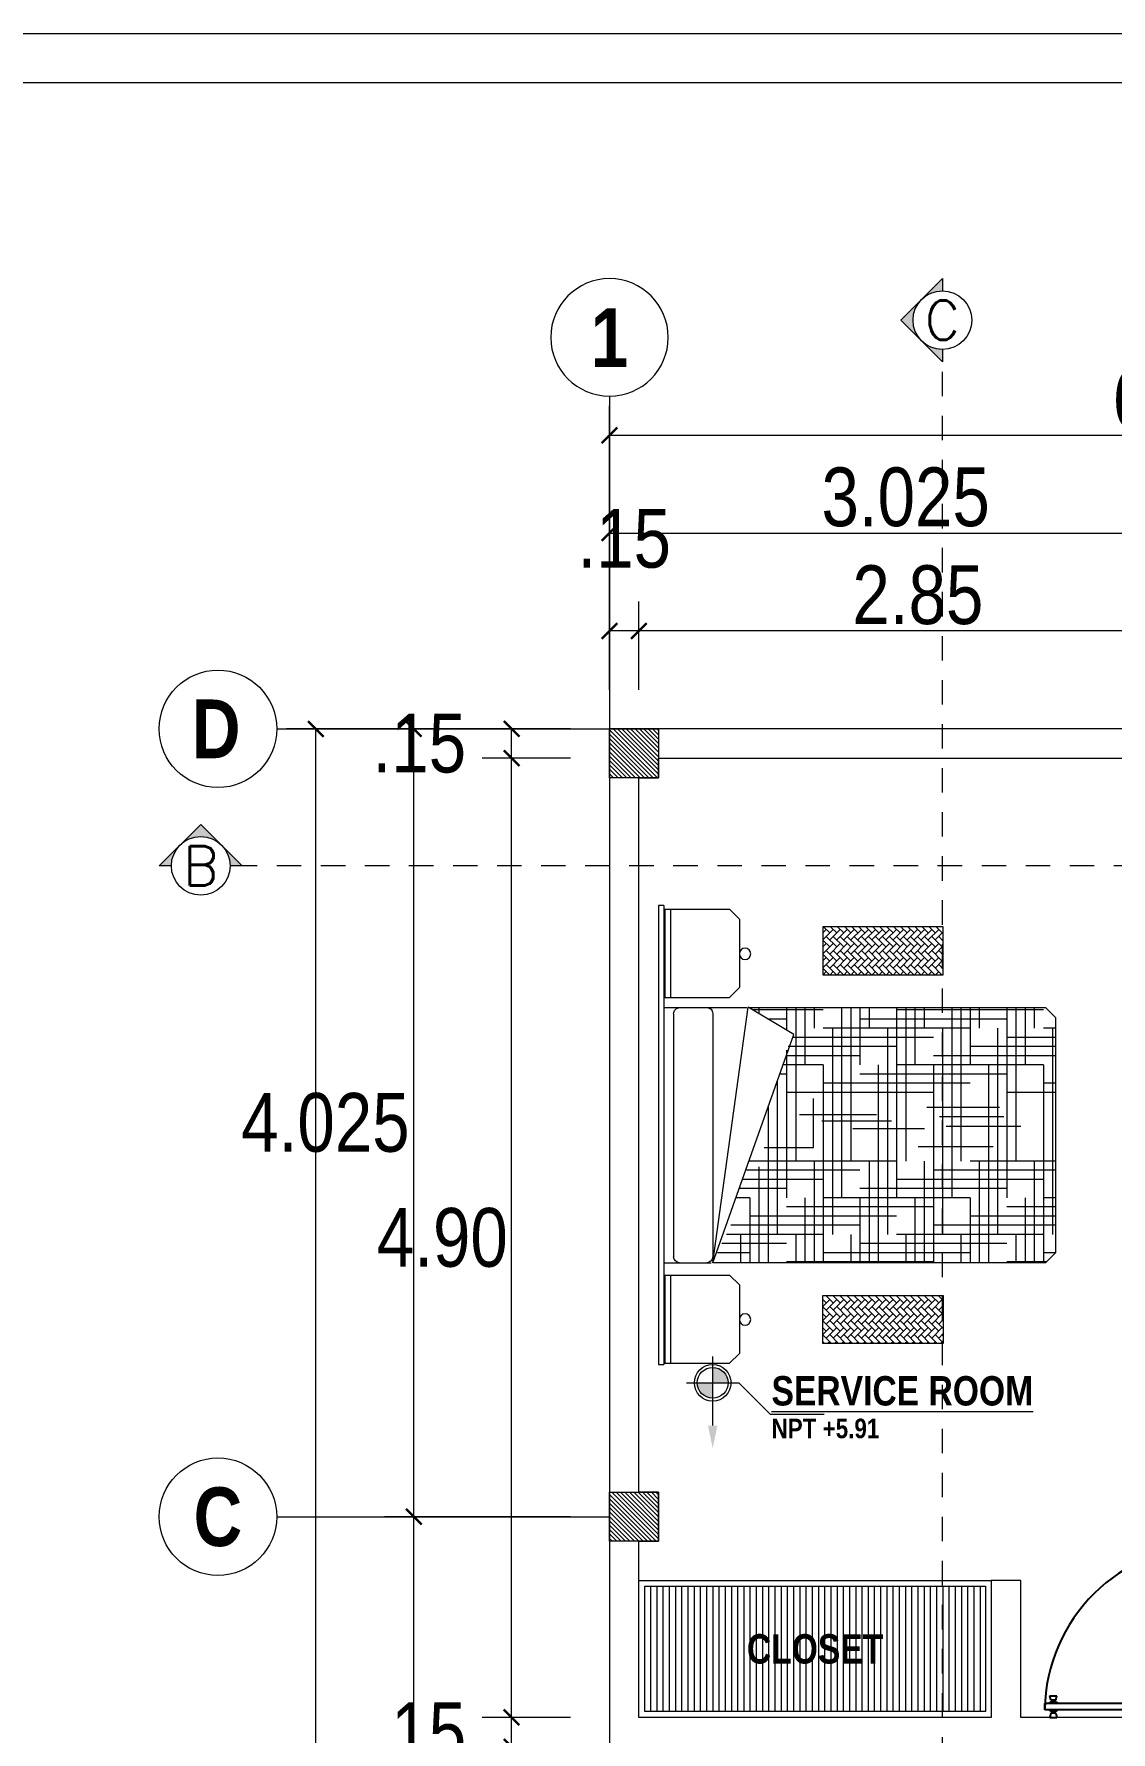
# Model space of a CAD drawing. Header units: millimetres. Extents: x 68 to 194, y 47 to 103.
# Drawn here: x 92.41 to 97.91, y 93.98 to 102.66 of the extents above; entities that cross this region are included whole.
import ezdxf
from ezdxf.enums import TextEntityAlignment as Align

# ---------------------------------------------------------------- set-up
doc = ezdxf.new("R2010")
doc.units = ezdxf.units.MM
doc.linetypes.add('DASHED2', pattern=[0.375, 0.25, -0.125])
for name, color, linetype, lineweight in [('A_Bloques', 56, 'Continuous', 15), ('A_Muro con Techo', 232, 'Continuous', 40), ('A_Texto', 43, 'Continuous', 9), ('E_Columna', 3, 'Continuous', 25), ('G_Cortes', 3, 'Continuous', 60), ('G_Ejes', 253, 'Continuous', 20), ('G_Sombreados', 8, 'Continuous', 9)]:
    doc.layers.add(name, color=color, linetype=linetype, lineweight=lineweight)
doc.layers.add('A_Puerta', color=32, linetype='Continuous')
doc.layers.add('G_Acotación', color=171, linetype='Continuous')
doc.styles.add('4MM', font='romans.shx', dxfattribs={"height": 0.2})
doc.styles.add('Acotacion', font='ARIALN.TTF')
doc.styles.add('AMBIENTES', font='ARIALNB.TTF', dxfattribs={"height": 0.15})
doc.styles.add('Arial Marron', font='ARIALN.TTF')
doc.styles.add('Cotas', font='ARIALNB.TTF', dxfattribs={"height": 0.1})
doc.styles.add('Eje', font='ARIALNB.TTF', dxfattribs={"height": 0.3})
doc.dimstyles.new('Lenin_50', dxfattribs={"dimtxt": 0.3, "dimasz": 0.08, "dimexe": 0.15, "dimexo": 0.2, "dimgap": 0.03, "dimtad": 2, "dimtih": 1, "dimtoh": 1, "dimlfac": -1, "dimzin": 4, "dimdsep": 46, "dimtxsty": 'Acotacion', "dimblk": 'ARCHTICK', "dimcen": 0.08, "dimclrd": 256, "dimclre": 256, "dimclrt": 4, "dimazin": 1, "dimtm": 1e-09, "dimtfac": 1, "dimtmove": 2, "dimatfit": 2, "dimfxl": 0, "dimtolj": 1, "dimlwd": 13, "dimlwe": 18, "dimarcsym": 0})
pattern_1 = [(135, (210.497988, 6.74542), (0.0112253202, 0.0112253202), [])]

# ---------------------------------------------------------------- blocks, each defined once
blk = doc.blocks.new('COBRE1_2')
h = blk.add_hatch()
h.set_pattern_fill('AR-HBONE', color=37, scale=0.00025, style=0)
h.set_pattern_definition([(45, (-1.600238, -0.118363), (1e-14, 0.03592102), [0.0762, -0.0254]), (135, (-1.582278, -0.100403), (1e-14, 0.03592102), [0.0762, -0.0254])])
h.paths.add_polyline_path([(-0.8188, -0.8395), (-1.0637, -0.8395), (-1.0637, -1.4547), (-0.8188, -1.4547)])
h = blk.add_hatch()
h.set_pattern_fill('AR-HBONE', color=37, scale=0.00025, style=0)
h.set_pattern_definition([(135, (1.601507, -0.118363), (-4e-18, 0.03592102), [0.0762, -0.0254]), (45, (1.583546, -0.100403), (-4e-18, 0.03592102), [0.0762, -0.0254])])
h.paths.add_polyline_path([(0.8201, -0.8395), (1.065, -0.8395), (1.065, -1.4547), (0.8201, -1.4547)])
for p, q in [((-1.1717, 0), (1.1717, 0)), ((-1.1717, -0.0273), (-1.1717, 0)), ((1.1717, 0), (1.1717, -0.0273)), ((-1.1717, -0.0273), (1.1717, -0.0273)), ((-1.153, -0.0331), (-0.703, -0.0331)), ((-1.153, -0.0331), (-1.153, -0.3631)), ((-1.153, -0.0608), (-0.703, -0.0608)), ((-0.703, -0.0331), (-0.703, -0.3631)), ((-0.6511, -0.0273), (-0.6511, -0.4505)), ((-0.6191, -0.0773), (0.6225, -0.0773)), ((0.6523, -0.0273), (0.6523, -0.2699)), ((0.7154, -0.0331), (0.7154, -0.3631)), ((0.7154, -0.0331), (1.1654, -0.0331)), ((0.7154, -0.0608), (1.1654, -0.0608)), ((1.1654, -0.0331), (1.1654, -0.3631)), ((-0.6511, -0.1093), (-0.6511, -0.2473)), ((0.6523, -0.1073), (0.6523, -0.2473)), ((0.6523, -0.2773), (-0.6527, -0.4586)), ((-0.6211, -0.2773), (0.6223, -0.2773)), ((0.6523, -0.2773), (-0.513, -0.6917)), ((0.6492, -0.2789), (0.6523, -0.2789)), ((0.6523, -1.9773), (0.6523, -0.2773)), ((-1.153, -0.3631), (-1.103, -0.4131)), ((-1.103, -0.4131), (-0.753, -0.4131)), ((-0.753, -0.4131), (-0.703, -0.3631)), ((0.7154, -0.3631), (0.7654, -0.4131)), ((0.7654, -0.4131), (1.1154, -0.4131)), ((1.1154, -0.4131), (1.1654, -0.3631)), ((-0.513, -0.6917), (-0.6527, -0.4586)), ((-0.6511, -0.4614), (-0.6511, -1.9773)), ((-0.6511, -0.4664), (-0.6481, -0.4664)), ((0.6484, -1.4039), (0.6484, -0.6539)), ((0.6484, -1.9812), (0.6484, -1.7789)), ((-0.6511, -1.9773), (-0.6011, -2.0273)), ((0.6023, -2.0273), (0.6523, -1.9773)), ((-0.6011, -2.0273), (0.6023, -2.0273)), ((-0.5456, -2.0132), (0.5078, -2.0132))]:
    blk.add_line(p, q)
at = {"color": 37}
for p, q in [((0.5078, -0.8414), (0.5078, -0.3468)), ((0.5547, -0.6539), (0.5547, -0.3243)), ((0.6016, -0.4664), (0.6016, -0.3017)), ((0.2266, -0.8414), (0.2266, -0.4287)), ((0.2734, -0.6539), (0.2734, -0.4121)), ((0.3203, -0.4664), (0.3203, -0.3954)), ((0.4609, -1.0289), (0.4609, -0.3694)), ((0.5078, -0.4195), (0.6523, -0.4195)), ((-0.6511, -0.5132), (-0.62, -0.5132)), ((-0.6393, -0.8414), (-0.6393, -0.4809)), ((0.1328, -1.2164), (0.1328, -0.4621)), ((0.1617, -0.5132), (0.6523, -0.5132)), ((0.1797, -1.0289), (0.1797, -0.4454)), ((0.3203, -0.4664), (0.6523, -0.4664)), ((0.4141, -1.2164), (0.4141, -0.4664)), ((-0.5924, -0.6539), (-0.5924, -0.5591)), ((-0.2747, -0.607), (0.5078, -0.607)), ((-0.1429, -0.5601), (0.6523, -0.5601)), ((0.0644, -0.5399), (0.0644, -0.7912)), ((-0.6511, -0.6539), (-0.5356, -0.6539)), ((-0.4987, -1.4039), (-0.4987, -0.6848)), ((-0.4518, -1.2164), (-0.4518, -0.6623)), ((-0.4343, -0.6539), (0.3203, -0.6539)), ((-0.4049, -1.0289), (-0.4049, -0.6533)), ((-0.3581, -0.8414), (-0.3581, -0.6366)), ((-0.3112, -0.6539), (-0.3112, -0.6199)), ((-0.2174, -1.4039), (-0.2174, -0.6539)), ((0.3672, -1.4039), (0.3672, -0.6539)), ((-0.6511, -0.7007), (0.1328, -0.7007)), ((-0.6511, -0.7476), (-0.3581, -0.7476)), ((-0.1049, -0.7202), (-0.1049, -1.1136)), ((0.3203, -0.7476), (0.6523, -0.7476)), ((0.5078, -0.7007), (0.6523, -0.7007)), ((-0.6511, -0.7945), (-0.5456, -0.7945)), ((-0.5456, -1.5914), (-0.5456, -0.8414)), ((-0.3581, -0.8414), (0.6523, -0.8414)), ((-0.2643, -1.5914), (-0.2643, -0.8414)), ((0.0644, -0.7912), (-0.1868, -0.7912)), ((-0.0721, -0.8349), (-0.0721, -1.19)), ((0.1328, -0.7945), (0.6523, -0.7945)), ((0.3203, -1.5914), (0.3203, -0.8414)), ((0.6016, -1.5914), (0.6016, -0.8414)), ((-0.6511, -0.9351), (0.3203, -0.9351)), ((-0.5456, -0.8882), (0.5078, -0.8882)), ((-0.6511, -0.982), (0.1328, -0.982)), ((-0.6511, -1.0289), (-0.3581, -1.0289)), ((-0.5924, -1.7789), (-0.5924, -1.0289)), ((-0.3112, -1.7789), (-0.3112, -1.0289)), ((-0.0339, -0.9934), (-0.0339, -1.3594)), ((0.2734, -1.7789), (0.2734, -1.0289)), ((0.3203, -1.0289), (0.6523, -1.0289)), ((0.5078, -0.982), (0.6523, -0.982)), ((0.5547, -1.7789), (0.5547, -1.0289)), ((-0.6511, -1.0757), (-0.5456, -1.0757)), ((-0.3581, -1.1226), (0.6523, -1.1226)), ((0.1328, -1.0757), (0.6523, -1.0757)), ((-0.5456, -1.1695), (0.5078, -1.1695)), ((-0.6511, -1.2164), (0.3203, -1.2164)), ((-0.6511, -1.2632), (0.1328, -1.2632)), ((-0.6393, -1.9664), (-0.6393, -1.2164)), ((-0.3581, -1.9664), (-0.3581, -1.2164)), ((0.2266, -1.9664), (0.2266, -1.2164)), ((0.5078, -1.9664), (0.5078, -1.2164)), ((0.5078, -1.2632), (0.6523, -1.2632)), ((-0.6511, -1.3101), (-0.3581, -1.3101)), ((-0.6511, -1.357), (-0.5456, -1.357)), ((-0.1431, -1.3703), (-0.1431, -1.7418)), ((0.0589, -1.3266), (0.0589, -1.709)), ((0.1328, -1.357), (0.6523, -1.357)), ((0.3203, -1.3101), (0.6523, -1.3101)), ((-0.5456, -1.4507), (0.5078, -1.4507)), ((-0.4049, -2.0273), (-0.4049, -1.4039)), ((-0.3581, -1.4039), (0.6523, -1.4039)), ((-0.094, -1.4359), (-0.094, -1.7637)), ((-0.0448, -1.4687), (-0.0448, -1.8511)), ((0.1797, -2.0273), (0.1797, -1.4039)), ((0.4609, -2.0273), (0.4609, -1.4039)), ((-0.6511, -1.4976), (0.3203, -1.4976)), ((-0.6511, -1.5445), (0.1328, -1.5445)), ((0.5078, -1.5445), (0.6523, -1.5445)), ((-0.6511, -1.5914), (-0.3581, -1.5914)), ((-0.6511, -1.6382), (-0.5456, -1.6382)), ((-0.4518, -2.0273), (-0.4518, -1.5914)), ((0.1328, -2.0273), (0.1328, -1.5914)), ((0.1328, -1.6382), (0.6523, -1.6382)), ((0.3203, -1.5914), (0.6523, -1.5914)), ((0.4141, -2.0273), (0.4141, -1.5914)), ((-0.5456, -1.732), (0.5078, -1.732)), ((-0.3581, -1.6851), (0.6523, -1.6851)), ((-0.6511, -1.7789), (0.3203, -1.7789)), ((-0.4987, -2.0273), (-0.4987, -1.7789)), ((-0.2174, -2.0273), (-0.2174, -1.7789)), ((0.3672, -2.0273), (0.3672, -1.7789)), ((-0.6511, -1.8257), (0.1328, -1.8257)), ((-0.6511, -1.8726), (-0.3581, -1.8726)), ((0.3203, -1.8726), (0.6523, -1.8726)), ((0.5078, -1.8257), (0.6523, -1.8257)), ((-0.6511, -1.9195), (-0.5456, -1.9195)), ((-0.5456, -2.0273), (-0.5456, -1.9664)), ((-0.3581, -1.9664), (0.6523, -1.9664)), ((-0.2643, -2.0273), (-0.2643, -1.9664)), ((0.1328, -1.9195), (0.6523, -1.9195)), ((0.3203, -2.0273), (0.3203, -1.9664)), ((0.6016, -2.0273), (0.6016, -1.9664))]:
    blk.add_line(p, q, dxfattribs=at)
for points in [[(-1.0637, -0.8395), (-0.8188, -0.8395), (-0.8188, -1.4547), (-1.0637, -1.4547)], [(1.065, -0.8395), (0.8201, -0.8395), (0.8201, -1.4547), (1.065, -1.4547)]]:
    blk.add_lwpolyline(points, close=True)
for centre in [(-0.9256, -0.4422), (0.9427, -0.4422)]:
    blk.add_circle(centre, 0.0292)
for centre, radius, start, end in [((-0.6191, -0.1093), 0.032, 89.99992, 179.99995), ((0.6223, -0.1073), 0.03, 0.11268, 89.62857), ((-0.6211, -0.2473), 0.03, 179.99998, 270.00004), ((0.6223, -0.2473), 0.03, 270, 0)]:
    blk.add_arc(centre, radius, start, end)
blk = doc.blocks.new('TITULP')
h = blk.add_hatch(color=1)
h.paths.add_polyline_path([(0, -0.0554), (0, -0.134), (0.0785, -0.134, 0.414214)])
h.paths.add_polyline_path([(0, -0.134), (-0.0785, -0.134, 0.414214), (0, -0.2125)])
for p, q in [((0, -0.3527), (0, 0)), ((-0.134, -0.134), (0.134, -0.134)), ((0.2939, -0.2939), (0.5699, -0.2939))]:
    blk.add_line(p, q)
at = {"lineweight": 18}
blk.add_line((0.134, -0.134), (0.2939, -0.2939), dxfattribs=at)
for radius in [0.0937, 0.0785]:
    blk.add_circle((0, -0.134), radius)
blk.add_solid([(0.0242, -0.3527), (0, -0.4678), (-0.0242, -0.3527)])
at = {"style": 'Arial Marron', "width": 1.35}
blk.add_attdef('%%USALA', text='', height=0.14, dxfattribs=at).set_placement((0.3052, -0.1124), align=Align.TOP_LEFT)
at = {"style": 'Arial Marron', "width": 1.1}
blk.add_attdef('NPT%%P0.00', text='', height=0.1, dxfattribs=at).set_placement((0.6033, -0.3972), align=Align.MIDDLE_CENTER)
at = {"style": 'Arial Marron'}
blk.add_attdef('PISO', text='', height=0.08, dxfattribs=at).set_placement((0.6033, -0.5391), align=Align.MIDDLE_CENTER)
blk = doc.blocks.new('Puerta 02')
for p, q in [((0.0239, 0.9132), (0, 0.918)), ((0, 0.918), (0, 0.8782)), ((0.0239, 0.883), (0, 0.8782)), ((0.0239, 0.9068), (0.0239, 0.9132)), ((0.0277, 0.9068), (0.0239, 0.9068)), ((0.0239, 0.8893), (0.0239, 0.9068)), ((0.0277, 0.8893), (0.0239, 0.8893)), ((0.0239, 0.8893), (0.0239, 0.883)), ((0.0317, 0.9092), (0.0277, 0.9092)), ((0.0277, 0.9068), (0.0277, 0.9092)), ((0.0277, 0.8893), (0.0277, 0.9068)), ((0.0277, 0.8893), (0.0277, 0.8869)), ((0.0317, 0.8869), (0.0277, 0.8869)), ((0.0317, 0.9092), (0.0317, 0.9124)), ((0.0357, 0.9124), (0.0317, 0.9124)), ((0.0317, 0.8869), (0.0317, 0.9092)), ((0.0317, 0.8869), (0.0317, 0.8838)), ((0.0357, 0.8838), (0.0317, 0.8838)), ((0.042, 0.9243), (0.0357, 0.9124)), ((0.0357, 0.8838), (0.0357, 0.9124)), ((0.042, 0.8718), (0.0357, 0.8838)), ((0.042, 0.8718), (0.042, 0.9243)), ((0.0436, 0.9243), (0.042, 0.9243)), ((0.0436, 0.8718), (0.042, 0.8718)), ((0.0436, 0.9463), (0.0784, 0.9463)), ((0.0436, 0.005), (0.0436, 0.9463)), ((0.0784, 0.005), (0.0784, 0.9463)), ((0.0784, 0.9243), (0.08, 0.9243)), ((0.0784, 0.8718), (0.08, 0.8718)), ((0.0789, 0.8981), (0.0789, 0.8981)), ((0.0789, 0.8981), (0.0789, 0.8981)), ((0.08, 0.8718), (0.08, 0.9243)), ((0.08, 0.9243), (0.0863, 0.9124)), ((0.08, 0.8718), (0.0863, 0.8838)), ((0.0863, 0.8838), (0.0863, 0.9124)), ((0.0863, 0.9124), (0.0903, 0.9124)), ((0.0863, 0.8838), (0.0903, 0.8838)), ((0.0903, 0.9092), (0.0903, 0.9124)), ((0.0903, 0.9092), (0.0943, 0.9092)), ((0.0903, 0.8869), (0.0903, 0.9092)), ((0.0903, 0.8869), (0.0943, 0.8869)), ((0.0903, 0.8869), (0.0903, 0.8838)), ((0.0943, 0.9068), (0.0943, 0.9092)), ((0.0943, 0.8893), (0.0943, 0.9068)), ((0.0943, 0.9068), (0.0983, 0.9068)), ((0.0943, 0.8893), (0.0943, 0.8869)), ((0.0943, 0.8893), (0.0983, 0.8893)), ((0.0983, 0.9132), (0.1221, 0.918)), ((0.0983, 0.9068), (0.0983, 0.9132)), ((0.0983, 0.8893), (0.0983, 0.9068)), ((0.0983, 0.8893), (0.0983, 0.883)), ((0.0983, 0.883), (0.1221, 0.8782)), ((0.1221, 0.918), (0.1221, 0.8782)), ((0, 0.05), (0, -0.05)), ((0.0336, 0.05), (0, 0.05)), ((0.0336, 0.05), (0.0336, 0.005)), ((0.0436, 0.005), (0.0336, 0.005)), ((0.0783, 0.005), (0.0433, 0.005)), ((0.0436, 0.005), (0.0436, -0.05)), ((0.965, 0.005), (0.975, 0.005)), ((0.965, 0.005), (0.965, -0.05)), ((0.975, 0.05), (0.975, 0.005)), ((0.975, 0.05), (1, 0.05)), ((1, 0.05), (1, -0.05)), ((0.0436, -0.05), (0, -0.05)), ((1, -0.05), (0.965, -0.05))]:
    blk.add_line(p, q)
blk.add_arc((0.0336, 0.005), 0.9414, 0, 89.39134)
blk = doc.blocks.new('Eri')
blk.add_line((-1.7, 0), (0, 0))
blk.add_circle((-2, 0), 0.3)
at = {"color": 1, "style": 'Eje', "flags": 4}
blk.add_attdef('H', text='', height=0.3, dxfattribs=at).set_placement((-2, 0), align=Align.MIDDLE_CENTER)
blk = doc.blocks.new('_ArchTick')
at = {"color": 0, "linetype": 'ByBlock', "const_width": 0.15}
blk.add_lwpolyline([(-0.5, -0.5), (0.5, 0.5)], dxfattribs=at)
blk = doc.blocks.new('*D91')
at = {"layer": 'Defpoints', "color": 0}
for p in [(101.3519, 100.6087), (95.3519, 99.1087), (101.3519, 99.1087)]:
    blk.add_point(p, dxfattribs=at)
at = {"layer": 'G_Acotación', "lineweight": 18}
for p, q in [((95.3519, 99.3087), (95.3519, 100.7587)), ((101.3519, 99.3087), (101.3519, 100.7587))]:
    blk.add_line(p, q, dxfattribs=at)
at = {"layer": 'G_Acotación', "lineweight": 13}
blk.add_line((95.3519, 100.6087), (101.3519, 100.6087), dxfattribs=at)
at = {"layer": 'G_Acotación', "lineweight": 13, "xscale": 0.08, "yscale": 0.08, "zscale": 0.08, "rotation": 180}
blk.add_blockref('_ArchTick', (95.3519, 100.6087), dxfattribs=at)
at = {"layer": 'G_Acotación', "lineweight": 13, "xscale": 0.08, "yscale": 0.08, "zscale": 0.08}
blk.add_blockref('_ArchTick', (101.3519, 100.6087), dxfattribs=at)
at = {"layer": 'G_Acotación', "color": 4, "lineweight": 5, "insert": (98.3519, 100.7919), "char_height": 0.3, "attachment_point": 5, "style": 'Acotacion'}
blk.add_mtext('\\A1;6.000', dxfattribs=at)
blk = doc.blocks.new('*D93')
at = {"layer": 'Defpoints', "color": 0}
for p in [(98.3769, 100.1087), (95.3519, 99.1087), (98.3769, 99.1087)]:
    blk.add_point(p, dxfattribs=at)
at = {"layer": 'G_Acotación', "lineweight": 18}
for p, q in [((95.3519, 99.3087), (95.3519, 100.2587)), ((98.3769, 99.3087), (98.3769, 100.2587))]:
    blk.add_line(p, q, dxfattribs=at)
at = {"layer": 'G_Acotación', "lineweight": 13}
blk.add_line((95.3519, 100.1087), (98.3769, 100.1087), dxfattribs=at)
at = {"layer": 'G_Acotación', "lineweight": 13, "xscale": 0.08, "yscale": 0.08, "zscale": 0.08, "rotation": 180}
blk.add_blockref('_ArchTick', (95.3519, 100.1087), dxfattribs=at)
at = {"layer": 'G_Acotación', "lineweight": 13, "xscale": 0.08, "yscale": 0.08, "zscale": 0.08}
blk.add_blockref('_ArchTick', (98.3769, 100.1087), dxfattribs=at)
at = {"layer": 'G_Acotación', "color": 4, "lineweight": 5, "insert": (96.8644, 100.2919), "char_height": 0.3, "attachment_point": 5, "style": 'Acotacion'}
blk.add_mtext('\\A1;3.025', dxfattribs=at)
blk = doc.blocks.new('*D97')
at = {"layer": 'Defpoints', "color": 0}
for p in [(93.8519, 99.1087), (95.3519, 99.1087), (95.3519, 86.6087)]:
    blk.add_point(p, dxfattribs=at)
at = {"layer": 'G_Acotación', "lineweight": 18}
for p, q in [((95.1519, 99.1087), (93.7019, 99.1087)), ((95.1519, 86.6087), (93.7019, 86.6087))]:
    blk.add_line(p, q, dxfattribs=at)
at = {"layer": 'G_Acotación', "lineweight": 13}
blk.add_line((93.8519, 86.6087), (93.8519, 99.1087), dxfattribs=at)
at = {"layer": 'G_Acotación', "lineweight": 13, "xscale": 0.08, "yscale": 0.08, "zscale": 0.08}
for p, rotation in [((93.8519, 99.1087), 90), ((93.8519, 86.6087), 270)]:
    blk.add_blockref('_ArchTick', p, dxfattribs=dict(at, rotation=rotation))
at = {"layer": 'G_Acotación', "color": 4, "lineweight": 5, "insert": (93.3232, 92.8587), "char_height": 0.3, "attachment_point": 5, "style": 'Acotacion'}
blk.add_mtext('\\A1;12.500', dxfattribs=at)
blk = doc.blocks.new('*D169')
at = {"layer": 'Defpoints', "color": 0}
for p in [(94.3519, 95.0837), (95.3519, 95.0837), (95.3519, 90.5337)]:
    blk.add_point(p, dxfattribs=at)
at = {"layer": 'G_Acotación', "lineweight": 18}
for p, q in [((95.1519, 95.0837), (94.2019, 95.0837)), ((95.1519, 90.5337), (94.2019, 90.5337))]:
    blk.add_line(p, q, dxfattribs=at)
at = {"layer": 'G_Acotación', "lineweight": 13}
blk.add_line((94.3519, 90.5337), (94.3519, 95.0837), dxfattribs=at)
at = {"layer": 'G_Acotación', "lineweight": 13, "xscale": 0.08, "yscale": 0.08, "zscale": 0.08}
for p, rotation in [((94.3519, 95.0837), 90), ((94.3519, 90.5337), 270)]:
    blk.add_blockref('_ArchTick', p, dxfattribs=dict(at, rotation=rotation))
at = {"layer": 'G_Acotación', "color": 4, "lineweight": 5, "insert": (93.9023, 92.8087), "char_height": 0.3, "attachment_point": 5, "style": 'Acotacion'}
blk.add_mtext('\\A1;4.550', dxfattribs=at)
blk = doc.blocks.new('*D170')
at = {"layer": 'Defpoints', "color": 0}
for p in [(94.3519, 99.1087), (95.3519, 99.1087), (95.3519, 95.0837)]:
    blk.add_point(p, dxfattribs=at)
at = {"layer": 'G_Acotación', "lineweight": 18}
for p, q in [((95.1519, 99.1087), (94.2019, 99.1087)), ((95.1519, 95.0837), (94.2019, 95.0837))]:
    blk.add_line(p, q, dxfattribs=at)
at = {"layer": 'G_Acotación', "lineweight": 13}
blk.add_line((94.3519, 95.0837), (94.3519, 99.1087), dxfattribs=at)
at = {"layer": 'G_Acotación', "lineweight": 13, "xscale": 0.08, "yscale": 0.08, "zscale": 0.08}
for p, rotation in [((94.3519, 99.1087), 90), ((94.3519, 95.0837), 270)]:
    blk.add_blockref('_ArchTick', p, dxfattribs=dict(at, rotation=rotation))
at = {"layer": 'G_Acotación', "color": 4, "lineweight": 5, "insert": (93.901, 97.0962), "char_height": 0.3, "attachment_point": 5, "style": 'Acotacion'}
blk.add_mtext('\\A1;4.025', dxfattribs=at)
blk = doc.blocks.new('*D116')
at = {"layer": 'Defpoints', "color": 0}
for p in [(95.5019, 99.6087), (95.5019, 99.1087), (98.3519, 99.1087)]:
    blk.add_point(p, dxfattribs=at)
at = {"layer": 'G_Acotación', "lineweight": 18}
for p, q in [((95.5019, 99.3087), (95.5019, 99.7587)), ((98.3519, 99.3087), (98.3519, 99.7587))]:
    blk.add_line(p, q, dxfattribs=at)
at = {"layer": 'G_Acotación', "lineweight": 13}
blk.add_line((98.3519, 99.6087), (95.5019, 99.6087), dxfattribs=at)
at = {"layer": 'G_Acotación', "lineweight": 13, "xscale": 0.08, "yscale": 0.08, "zscale": 0.08, "rotation": 180}
blk.add_blockref('_ArchTick', (95.5019, 99.6087), dxfattribs=at)
at = {"layer": 'G_Acotación', "lineweight": 13, "xscale": 0.08, "yscale": 0.08, "zscale": 0.08}
blk.add_blockref('_ArchTick', (98.3519, 99.6087), dxfattribs=at)
at = {"layer": 'G_Acotación', "color": 4, "lineweight": 5, "insert": (96.9269, 99.7919), "char_height": 0.3, "attachment_point": 5, "style": 'Acotacion'}
blk.add_mtext('\\A1;2.85', dxfattribs=at)
blk = doc.blocks.new('*D117')
at = {"layer": 'Defpoints', "color": 0}
for p in [(95.3519, 99.6087), (95.3519, 99.1087), (95.5019, 99.1087)]:
    blk.add_point(p, dxfattribs=at)
at = {"layer": 'G_Acotación', "lineweight": 18}
for p, q in [((95.3519, 99.3087), (95.3519, 99.7587)), ((95.5019, 99.3087), (95.5019, 99.7587))]:
    blk.add_line(p, q, dxfattribs=at)
at = {"layer": 'G_Acotación', "lineweight": 13}
blk.add_line((95.5019, 99.6087), (95.3519, 99.6087), dxfattribs=at)
at = {"layer": 'G_Acotación', "lineweight": 13, "xscale": 0.08, "yscale": 0.08, "zscale": 0.08, "rotation": 180}
blk.add_blockref('_ArchTick', (95.3519, 99.6087), dxfattribs=at)
at = {"layer": 'G_Acotación', "lineweight": 13, "xscale": 0.08, "yscale": 0.08, "zscale": 0.08}
blk.add_blockref('_ArchTick', (95.5019, 99.6087), dxfattribs=at)
at = {"layer": 'G_Acotación', "color": 4, "lineweight": 5, "insert": (95.4269, 100.08), "char_height": 0.3, "attachment_point": 5, "style": 'Acotacion'}
blk.add_mtext('\\A1;.15', dxfattribs=at)
blk = doc.blocks.new('*D123')
at = {"layer": 'Defpoints', "color": 0}
for p in [(94.8519, 94.0587), (95.3519, 94.0587), (95.3519, 93.9087)]:
    blk.add_point(p, dxfattribs=at)
at = {"layer": 'G_Acotación', "lineweight": 18}
for p, q in [((95.1519, 94.0587), (94.7019, 94.0587)), ((95.1519, 93.9087), (94.7019, 93.9087))]:
    blk.add_line(p, q, dxfattribs=at)
at = {"layer": 'G_Acotación', "lineweight": 13}
blk.add_line((94.8519, 93.9087), (94.8519, 94.0587), dxfattribs=at)
at = {"layer": 'G_Acotación', "lineweight": 13, "xscale": 0.08, "yscale": 0.08, "zscale": 0.08}
for p, rotation in [((94.8519, 94.0587), 90), ((94.8519, 93.9087), 270)]:
    blk.add_blockref('_ArchTick', p, dxfattribs=dict(at, rotation=rotation))
at = {"layer": 'G_Acotación', "color": 4, "lineweight": 5, "insert": (94.3806, 93.9837), "char_height": 0.3, "attachment_point": 5, "style": 'Acotacion'}
blk.add_mtext('\\A1;.15', dxfattribs=at)
blk = doc.blocks.new('*D124')
at = {"layer": 'Defpoints', "color": 0}
for p in [(94.8519, 98.9587), (95.3519, 98.9587), (95.3519, 94.0587)]:
    blk.add_point(p, dxfattribs=at)
at = {"layer": 'G_Acotación', "lineweight": 18}
for p, q in [((95.1519, 98.9587), (94.7019, 98.9587)), ((95.1519, 94.0587), (94.7019, 94.0587))]:
    blk.add_line(p, q, dxfattribs=at)
at = {"layer": 'G_Acotación', "lineweight": 13}
blk.add_line((94.8519, 94.0587), (94.8519, 98.9587), dxfattribs=at)
at = {"layer": 'G_Acotación', "lineweight": 13, "xscale": 0.08, "yscale": 0.08, "zscale": 0.08}
for p, rotation in [((94.8519, 98.9587), 90), ((94.8519, 94.0587), 270)]:
    blk.add_blockref('_ArchTick', p, dxfattribs=dict(at, rotation=rotation))
at = {"layer": 'G_Acotación', "color": 4, "lineweight": 5, "insert": (94.4979, 96.5087), "char_height": 0.3, "attachment_point": 5, "style": 'Acotacion'}
blk.add_mtext('\\A1;4.90', dxfattribs=at)
blk = doc.blocks.new('*D125')
at = {"layer": 'Defpoints', "color": 0}
for p in [(94.8519, 99.1087), (95.3519, 99.1087), (95.3519, 98.9587)]:
    blk.add_point(p, dxfattribs=at)
at = {"layer": 'G_Acotación', "lineweight": 18}
for p, q in [((95.1519, 99.1087), (94.7019, 99.1087)), ((95.1519, 98.9587), (94.7019, 98.9587))]:
    blk.add_line(p, q, dxfattribs=at)
at = {"layer": 'G_Acotación', "lineweight": 13}
blk.add_line((94.8519, 98.9587), (94.8519, 99.1087), dxfattribs=at)
at = {"layer": 'G_Acotación', "lineweight": 13, "xscale": 0.08, "yscale": 0.08, "zscale": 0.08}
for p, rotation in [((94.8519, 99.1087), 90), ((94.8519, 98.9587), 270)]:
    blk.add_blockref('_ArchTick', p, dxfattribs=dict(at, rotation=rotation))
at = {"layer": 'G_Acotación', "color": 4, "lineweight": 5, "insert": (94.3806, 99.0337), "char_height": 0.3, "attachment_point": 5, "style": 'Acotacion'}
blk.add_mtext('\\A1;.15', dxfattribs=at)

msp = doc.modelspace()

# ---------------------------------------------------------------- hatches: boundary and pattern name
at = {"layer": 'E_Columna', "lineweight": 5}
h = msp.add_hatch(dxfattribs=at)
h.set_pattern_fill('LINE', color=256, scale=0.005, angle=45, style=0)
h.set_pattern_definition(pattern_1)
h.paths.add_polyline_path([(95.6019, 98.8587), (95.3519, 98.8587), (95.3519, 99.1087), (95.6019, 99.1087)])
h = msp.add_hatch(dxfattribs=at)
h.set_pattern_fill('LINE', color=256, scale=0.005, angle=45, style=0)
h.set_pattern_definition(pattern_1)
h.paths.add_polyline_path([(95.6019, 94.9587), (95.3519, 94.9587), (95.3519, 95.2087), (95.6019, 95.2087)])
at = {"layer": 'G_Cortes', "linetype": 'Continuous', "lineweight": 5}
h = msp.add_hatch(color=1, dxfattribs=at)
h.paths.add_polyline_path([(96.9019, 101.1966, 0.198912), (96.9459, 101.0905), (96.8398, 101.1966), (96.9459, 101.3026, 0.198912)])
h.paths.add_polyline_path([(96.9459, 101.3026), (97.0519, 101.4087), (97.0519, 101.3466, 0.198912)])
h.paths.add_polyline_path([(96.9459, 101.0905, 0.198912), (97.0519, 101.0466), (97.0519, 100.9844)])
h = msp.add_hatch(color=1, dxfattribs=at)
h.paths.add_polyline_path([(93.158, 98.5148), (93.2641, 98.6208), (93.3701, 98.5148, 0.414214)])
h.paths.add_polyline_path([(93.3701, 98.5148), (93.4762, 98.4087), (93.4141, 98.4087, 0.198912)])
h.paths.add_polyline_path([(93.158, 98.5148, 0.198912), (93.1141, 98.4087), (93.0519, 98.4087)])
at = {"layer": 'G_Sombreados', "lineweight": 5}
h = msp.add_hatch(dxfattribs=at)
h.set_pattern_fill('LINE', color=256, scale=0.01, angle=90, style=0)
h.set_pattern_definition([(90, (210.497988, 6.74542), (0.03175, 2e-18), [])])
h.paths.add_polyline_path([(95.5319, 94.7287), (97.2719, 94.7287), (97.2719, 94.0887), (95.5319, 94.0887)])

# ---------------------------------------------------------------- linework, layer by layer
at = {"lineweight": 5}
for points in [[(109.6519, 75.1029), (109.6519, 102.6587), (68.6019, 102.6587), (68.6019, 75.1029)], [(109.4019, 75.3529), (109.4019, 102.4087), (68.8519, 102.4087), (68.8519, 75.3529)]]:
    msp.add_lwpolyline(points, close=True, dxfattribs=at)
at = {"layer": 'A_Bloques', "lineweight": 5}
for points in [[(95.5019, 94.7587), (97.3019, 94.7587), (97.3019, 94.0587), (95.5019, 94.0587)], [(95.5319, 94.7287), (97.2719, 94.7287), (97.2719, 94.0887), (95.5319, 94.0887)]]:
    msp.add_lwpolyline(points, close=True, dxfattribs=at)
at = {"layer": 'A_Muro con Techo', "lineweight": 5}
for points in [[(101.3519, 99.1087), (95.3519, 99.1087), (95.3519, 91.7587)], [(98.5019, 94.0587), (97.4519, 94.0587), (97.4519, 94.7587), (97.3019, 94.7587), (97.3019, 94.0587), (95.5019, 94.0587), (95.5019, 94.9587), (95.6019, 94.9587), (95.6019, 95.2087), (95.5019, 95.2087), (95.5019, 98.8587), (95.6019, 98.8587), (95.6019, 98.9587), (98.2519, 98.9587)]]:
    msp.add_lwpolyline(points, dxfattribs=at)
at = {"layer": 'E_Columna', "lineweight": 5}
for points in [[(95.6019, 98.8587), (95.3519, 98.8587), (95.3519, 99.1087), (95.6019, 99.1087)], [(95.6019, 94.9587), (95.3519, 94.9587), (95.3519, 95.2087), (95.6019, 95.2087)]]:
    msp.add_lwpolyline(points, close=True, dxfattribs=at)
at = {"layer": 'G_Cortes', "color": 3, "linetype": 'DASHED2', "lineweight": 5, "ltscale": 0.5}
for p, q in [((97.0519, 83.933), (97.0519, 100.9844)), ((103.2277, 98.4087), (93.4762, 98.4087))]:
    msp.add_line(p, q, dxfattribs=at)
at = {"layer": 'G_Cortes', "color": 3, "linetype": 'Continuous', "lineweight": 5}
for points in [[(97.0519, 101.0466), (97.0519, 100.9844), (96.8398, 101.1966), (97.0519, 101.4087), (97.0519, 101.3466)], [(93.1141, 98.4087), (93.0519, 98.4087), (93.2641, 98.6208), (93.4762, 98.4087), (93.4141, 98.4087)]]:
    msp.add_lwpolyline(points, dxfattribs=at)
at = {"layer": 'G_Cortes', "color": 5, "linetype": 'Continuous', "lineweight": 5}
for centre in [(97.0519, 101.1966), (93.2641, 98.4087)]:
    msp.add_circle(centre, 0.15, dxfattribs=at)

# ---------------------------------------------------------------- block references
at = {"layer": 'A_Bloques', "lineweight": 5, "xscale": -1, "rotation": 90}
msp.add_blockref('COBRE1_2', (95.6019, 97.0337), dxfattribs=at)
at = {"layer": 'A_Puerta', "lineweight": 5, "xscale": 0.9000000000000057, "yscale": 0.9000000000000057, "zscale": 0.9000000000000057, "rotation": 90}
msp.add_blockref('Puerta 02', (98.4269, 94.0587), dxfattribs=at)
at = {"layer": 'A_Texto', "lineweight": 5}
ref = msp.add_blockref('TITULP', (95.8788, 95.9018), dxfattribs=at)
ref.add_attrib('NPT%%P0.00', 'NPT +5.91', dxfattribs={"layer": '0', "color": 30, "height": 0.1, "style": 'Cotas'}).set_placement((96.4546, 95.5347), align=Align.MIDDLE_CENTER)
ref.add_attrib('%%USALA', '%%USERVICE ROOM', dxfattribs={"layer": '0', "height": 0.15, "style": 'AMBIENTES'}).set_placement((96.1791, 95.802), align=Align.TOP_LEFT)
at = {"layer": 'G_Ejes', "lineweight": 5}
ref = msp.add_blockref('Eri', (95.3519, 99.1087), dxfattribs=dict(at, xscale=-1, rotation=90))
ref.add_attrib('H', '1', dxfattribs={"layer": '0', "color": 1, "height": 0.3, "style": 'Eje', "flags": 4}).set_placement((95.3519, 101.1077), align=Align.MIDDLE_CENTER)
ref = msp.add_blockref('Eri', (95.3519, 99.1087), dxfattribs=at)
ref.add_attrib('H', 'D', dxfattribs={"layer": '0', "color": 1, "height": 0.3, "style": 'Eje', "flags": 4}).set_placement((93.3431, 99.1087), align=Align.MIDDLE_CENTER)
ref = msp.add_blockref('Eri', (95.3519, 95.0837), dxfattribs=at)
ref.add_attrib('H', 'C', dxfattribs={"layer": '0', "color": 1, "height": 0.3, "style": 'Eje', "flags": 4}).set_placement((93.3517, 95.0837), align=Align.MIDDLE_CENTER)

# ---------------------------------------------------------------- texts
at = {"layer": 'A_Texto', "lineweight": 5, "style": 'AMBIENTES'}
msp.add_text('CLOSET', height=0.15, dxfattribs=at).set_placement((96.4019, 94.4087, 0), align=Align.MIDDLE)
at = {"layer": 'G_Cortes', "color": 2, "linetype": 'Continuous', "lineweight": 5, "style": '4MM'}
for s, p in [('C', (97.0519, 101.1966)), ('B', (93.2641, 98.4087))]:
    msp.add_text(s, height=0.2, rotation=359.85917, dxfattribs=at).set_placement(p, align=Align.MIDDLE_CENTER)

# ---------------------------------------------------------------- dimensions: what is measured, and where the dimension line sits
at = {"layer": 'G_Acotación', "lineweight": 5}
for base, p1, p2, angle, override, picture, middle in [((101.3519, 100.6087), (95.3519, 99.1087), (101.3519, 99.1087), 180, {"dimdec": 3, "dimfxl": 0.06}, '*D91', (98.3519, 100.7919)), ((98.3769, 100.1087), (95.3519, 99.1087), (98.3769, 99.1087), 180, {"dimdec": 3, "dimfxl": 0.06}, '*D93', (96.8644, 100.2919)), ((95.3519, 99.6087), (95.5019, 99.1087), (95.3519, 99.1087), 180, {"dimfxl": 0.06}, '*D117', (95.4269, 100.08)), ((95.5019, 99.6087), (98.3519, 99.1087), (95.5019, 99.1087), 180, {"dimfxl": 0.06}, '*D116', (96.9269, 99.7919)), ((94.8519, 99.1087), (95.3519, 98.9587), (95.3519, 99.1087), 90, {"dimfxl": 0.06}, '*D125', (94.3806, 99.0337)), ((93.8519, 99.1087), (95.3519, 86.6087), (95.3519, 99.1087), 90, {"dimdec": 3, "dimfxl": 0.06}, '*D97', (93.3232, 92.8587)), ((94.3519, 99.1087), (95.3519, 95.0837), (95.3519, 99.1087), 90, {"dimdec": 3, "dimfxl": 0.06}, '*D170', (93.901, 97.0962)), ((94.8519, 98.9587), (95.3519, 94.0587), (95.3519, 98.9587), 90, {"dimfxl": 0.06}, '*D124', (94.4979, 96.5087)), ((94.3519, 95.0837), (95.3519, 90.5337), (95.3519, 95.0837), 90, {"dimdec": 3, "dimfxl": 0.06}, '*D169', (93.9023, 92.8087)), ((94.8519, 94.0587), (95.3519, 93.9087), (95.3519, 94.0587), 90, {"dimfxl": 0.06}, '*D123', (94.3806, 93.9837))]:
    dim = msp.add_linear_dim(base=base, p1=p1, p2=p2, angle=angle, dimstyle='Lenin_50', override=override, dxfattribs=at)
    dim.commit()
    dim.dimension.update_dxf_attribs({"geometry": picture, "text_midpoint": middle})

doc.saveas('drawing.dxf')
